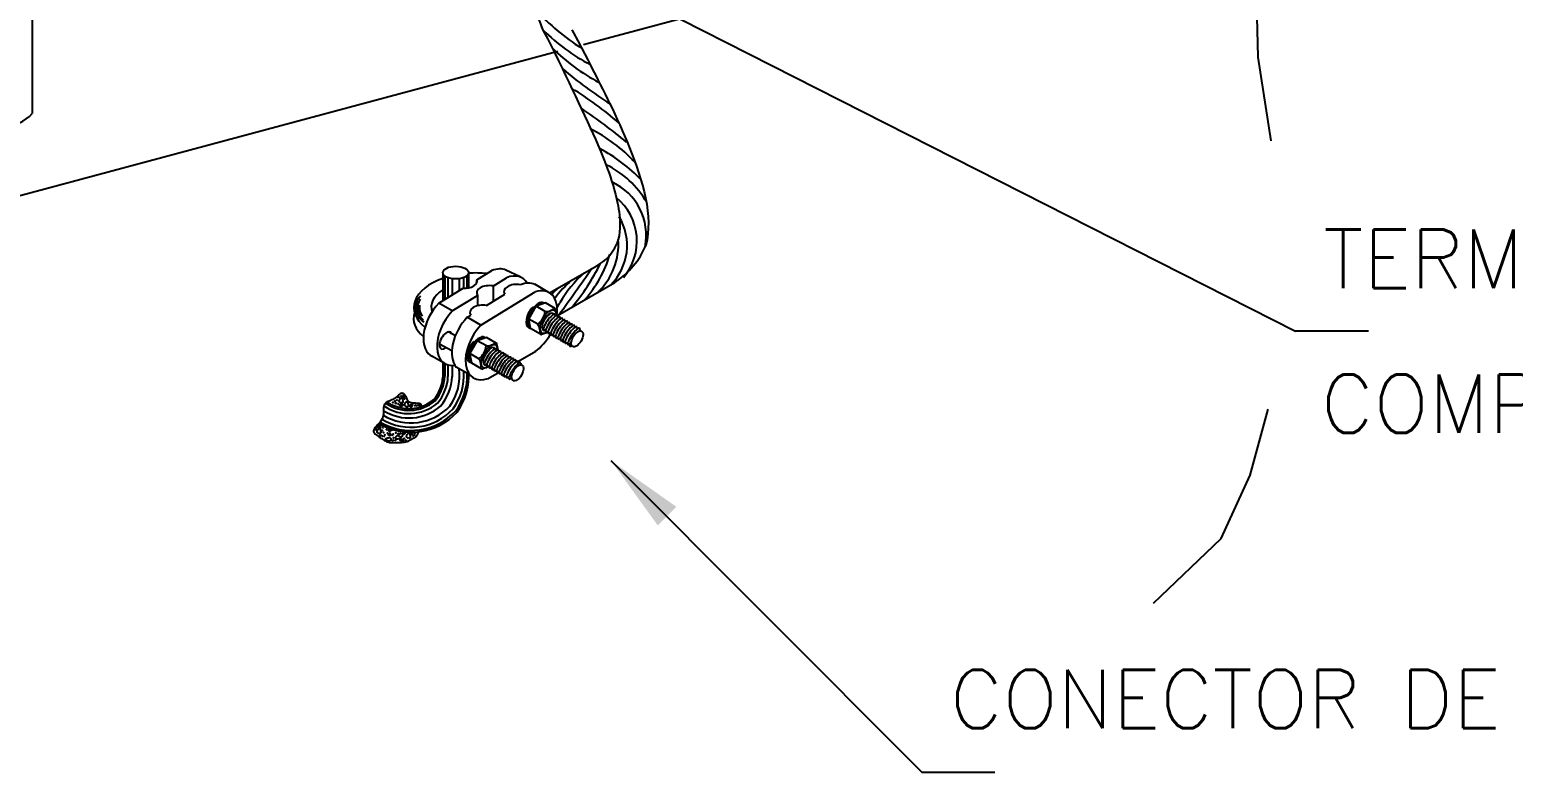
# Model space of a CAD drawing. Header units: millimetres. Extents: x -6183.8 to -6170.7, y -4395.3 to -4383.7.
# Drawn here: x -6178.34 to -6173.26, y -4391.21 to -4388.67 of the extents above; entities that cross this region are included whole.
import ezdxf

# ---------------------------------------------------------------- set-up
doc = ezdxf.new("R2010")
doc.units = ezdxf.units.MM
doc.header["$LTSCALE"] = 10
doc.layers.add('Termotécnica', color=7, linetype='Continuous')
doc.styles.add('r80', font='romans.shx')

msp = doc.modelspace()

# ---------------------------------------------------------------- linework, layer by layer
at = {"layer": 'Termotécnica', "color": 2}
for p, q in [((-6178.3337, -4386.1491), (-6178.3337, -4388.9595)), ((-6176.4447, -4388.4676), (-6174.0071, -4389.7049)), ((-6176.9269, -4389.5045), (-6176.9269, -4389.6003)), ((-6176.8387, -4389.5036), (-6176.8387, -4389.5565)), ((-6176.5613, -4389.5736), (-6176.4002, -4389.4806)), ((-6176.5345, -4389.6513), (-6176.3384, -4389.5381)), ((-6176.6328, -4389.6629), (-6176.6075, -4389.619)), ((-6176.6191, -4389.622), (-6176.615, -4389.6245)), ((-6176.6151, -4389.6227), (-6176.611, -4389.6251)), ((-6176.6151, -4389.6227), (-6176.612, -4389.627)), ((-6176.615, -4389.6245), (-6176.6125, -4389.6279)), ((-6176.5758, -4389.608), (-6176.6075, -4389.619)), ((-6176.5763, -4389.6371), (-6176.6075, -4389.619)), ((-6176.5424, -4389.6272), (-6176.5758, -4389.608)), ((-6176.6265, -4389.6958), (-6176.6328, -4389.6629)), ((-6176.6018, -4389.6808), (-6176.6328, -4389.6629)), ((-6176.5507, -4389.643), (-6176.5516, -4389.6498)), ((-6176.5507, -4389.643), (-6176.5516, -4389.6498)), ((-6176.5423, -4389.6471), (-6176.5433, -4389.6546)), ((-6176.536, -4389.6511), (-6176.5399, -4389.6307)), ((-6176.534, -4389.652), (-6176.5349, -4389.6595)), ((-6176.5256, -4389.6568), (-6176.5265, -4389.6636)), ((-6176.5166, -4389.6618), (-6176.5175, -4389.6686)), ((-6176.5085, -4389.6667), (-6176.5094, -4389.6735)), ((-6176.5002, -4389.6715), (-6176.5011, -4389.6784)), ((-6176.4918, -4389.6764), (-6176.4927, -4389.6832)), ((-6176.884, -4389.7206), (-6176.9091, -4389.7073)), ((-6176.7775, -4389.7261), (-6176.8092, -4389.7371)), ((-6176.7442, -4389.7454), (-6176.7775, -4389.7261)), ((-6176.5931, -4389.7151), (-6176.6265, -4389.6958)), ((-6176.5665, -4389.7077), (-6176.5889, -4389.7155)), ((-6176.5862, -4389.6966), (-6176.5825, -4389.6945)), ((-6176.5862, -4389.6966), (-6176.5825, -4389.6945)), ((-6176.5817, -4389.7036), (-6176.5742, -4389.6994)), ((-6176.5734, -4389.7084), (-6176.5659, -4389.7042)), ((-6176.565, -4389.7133), (-6176.5575, -4389.709)), ((-6176.556, -4389.7183), (-6176.5485, -4389.7141)), ((-6176.5479, -4389.7232), (-6176.5404, -4389.7189)), ((-6176.5396, -4389.728), (-6176.5321, -4389.7238)), ((-6176.5312, -4389.7329), (-6176.5237, -4389.7286)), ((-6176.4836, -4389.6812), (-6176.4845, -4389.688)), ((-6176.4754, -4389.6859), (-6176.4763, -4389.6927)), ((-6176.4671, -4389.6905), (-6176.4679, -4389.6974)), ((-6176.4577, -4389.695), (-6176.4588, -4389.7038)), ((-6173.7571, -4389.7049), (-6174.0071, -4389.7049)), ((-6176.8963, -4389.7717), (-6176.9389, -4389.7493)), ((-6176.8346, -4389.781), (-6176.8092, -4389.7371)), ((-6176.8282, -4389.814), (-6176.8346, -4389.781)), ((-6176.8036, -4389.7989), (-6176.8346, -4389.781)), ((-6176.8209, -4389.7402), (-6176.8167, -4389.7426)), ((-6176.8169, -4389.7408), (-6176.8127, -4389.7432)), ((-6176.8169, -4389.7408), (-6176.8138, -4389.7452)), ((-6176.8167, -4389.7426), (-6176.8143, -4389.7461)), ((-6176.7781, -4389.7552), (-6176.8092, -4389.7371)), ((-6176.7525, -4389.7611), (-6176.7534, -4389.768)), ((-6176.7441, -4389.7653), (-6176.7451, -4389.7728)), ((-6176.7378, -4389.7692), (-6176.7417, -4389.7488)), ((-6176.7357, -4389.7701), (-6176.7367, -4389.7776)), ((-6176.7274, -4389.7749), (-6176.7283, -4389.7817)), ((-6176.7184, -4389.78), (-6176.7193, -4389.7868)), ((-6176.523, -4389.7376), (-6176.5155, -4389.7334)), ((-6176.5148, -4389.7424), (-6176.5073, -4389.7381)), ((-6176.5065, -4389.747), (-6176.4989, -4389.7428)), ((-6176.4977, -4389.7516), (-6176.4902, -4389.7474)), ((-6176.4904, -4389.7582), (-6176.4852, -4389.7546)), ((-6176.9269, -4389.8107), (-6176.9269, -4389.8616)), ((-6176.7949, -4389.8332), (-6176.8282, -4389.814)), ((-6176.7682, -4389.8258), (-6176.7907, -4389.8336)), ((-6176.7879, -4389.8147), (-6176.7843, -4389.8127)), ((-6176.7835, -4389.8218), (-6176.776, -4389.8175)), ((-6176.7751, -4389.8266), (-6176.7676, -4389.8223)), ((-6176.7668, -4389.8314), (-6176.7593, -4389.8271)), ((-6176.7578, -4389.8365), (-6176.7503, -4389.8322)), ((-6176.7103, -4389.7848), (-6176.7112, -4389.7916)), ((-6176.7019, -4389.7897), (-6176.7028, -4389.7965)), ((-6176.6936, -4389.7946), (-6176.6945, -4389.8014)), ((-6176.6854, -4389.7993), (-6176.6863, -4389.8061)), ((-6176.6772, -4389.8041), (-6176.6781, -4389.8109)), ((-6176.6688, -4389.8087), (-6176.6697, -4389.8155)), ((-6176.6597, -4389.8136), (-6176.6606, -4389.8204)), ((-6176.8387, -4389.8518), (-6176.8387, -4389.8695)), ((-6176.7497, -4389.8413), (-6176.7422, -4389.8371)), ((-6176.7413, -4389.8462), (-6176.7338, -4389.8419)), ((-6176.733, -4389.851), (-6176.7255, -4389.8468)), ((-6176.7248, -4389.8558), (-6176.7173, -4389.8515)), ((-6176.7166, -4389.8605), (-6176.7091, -4389.8563)), ((-6176.7082, -4389.8652), (-6176.7007, -4389.8609)), ((-6176.6991, -4389.87), (-6176.6916, -4389.8658)), ((-6176.3512, -4390.1478), (-6175.286, -4391.2147)), ((-6175.286, -4391.2147), (-6175.036, -4391.2147))]:
    msp.add_line(p, q, dxfattribs=at)
at = {"layer": 'Termotécnica', "color": 3}
for p, q in [((-6176.4451, -4388.7229), (-6174.0946, -4388.0931)), ((-6178.4312, -4389.2551), (-6176.5329, -4388.7464)), ((-6176.8108, -4389.5285), (-6176.7592, -4389.4969)), ((-6176.8108, -4389.5285), (-6176.8108, -4389.5374)), ((-6176.7547, -4389.55), (-6176.7087, -4389.5218)), ((-6176.6627, -4389.5187), (-6176.7108, -4389.4957)), ((-6176.941, -4389.6089), (-6176.8575, -4389.5578)), ((-6176.7965, -4389.684), (-6176.6104, -4389.5703)), ((-6176.7775, -4389.6166), (-6176.7149, -4389.5784)), ((-6176.7547, -4389.5499), (-6176.7547, -4389.6027)), ((-6176.5665, -4389.5707), (-6176.6125, -4389.5442)), ((-6176.8948, -4389.6355), (-6176.941, -4389.6089)), ((-6176.8948, -4389.6355), (-6176.8083, -4389.5827)), ((-6176.8083, -4389.5827), (-6176.8083, -4389.6175)), ((-6176.8434, -4389.6569), (-6176.8314, -4389.6496)), ((-6176.7965, -4389.684), (-6176.8434, -4389.6569)), ((-6176.5345, -4389.659), (-6176.5347, -4389.6578)), ((-6176.7363, -4389.7771), (-6176.7365, -4389.776)), ((-6176.6704, -4389.8079), (-6176.609, -4389.773)), ((-6176.9223, -4389.8138), (-6176.9649, -4389.7898)), ((-6176.8342, -4389.8543), (-6176.8814, -4389.8274)), ((-6176.772, -4389.8663), (-6176.7343, -4389.8446))]:
    msp.add_line(p, q, dxfattribs=at)
at = {"layer": 'Termotécnica', "color": 1}
for p, q in [((-6176.9207, -4389.5153), (-6176.9207, -4389.5964)), ((-6176.9095, -4389.5214), (-6176.9095, -4389.5896)), ((-6176.8947, -4389.5248), (-6176.8947, -4389.5806)), ((-6176.8707, -4389.525), (-6176.8707, -4389.5659)), ((-6176.856, -4389.5217), (-6176.856, -4389.5579)), ((-6176.8448, -4389.5153), (-6176.8448, -4389.5575)), ((-6176.9207, -4389.8153), (-6176.9207, -4389.8591)), ((-6176.9095, -4389.8202), (-6176.9095, -4389.8593)), ((-6176.8947, -4389.822), (-6176.8947, -4389.8596)), ((-6177.0818, -4389.9285), (-6177.0759, -4389.9309)), ((-6177.0788, -4389.9344), (-6177.0818, -4389.9285)), ((-6177.0759, -4389.9309), (-6177.0788, -4389.9344)), ((-6177.0686, -4389.9171), (-6177.0665, -4389.917)), ((-6177.0903, -4389.9484), (-6177.0843, -4389.9509)), ((-6177.0873, -4389.9544), (-6177.0903, -4389.9484)), ((-6177.0843, -4389.9509), (-6177.0873, -4389.9544)), ((-6177.023, -4389.9569), (-6177.0171, -4389.9593)), ((-6177.02, -4389.9628), (-6177.023, -4389.9569)), ((-6177.0171, -4389.9593), (-6177.02, -4389.9628)), ((-6177.0131, -4389.9554), (-6177.0071, -4389.9579)), ((-6177.0101, -4389.9613), (-6177.0131, -4389.9554)), ((-6177.0071, -4389.9579), (-6177.0101, -4389.9613)), ((-6177.1342, -4390.0366), (-6177.1312, -4390.0331)), ((-6177.1441, -4390.062), (-6177.1411, -4390.0585)), ((-6177.1381, -4390.0645), (-6177.1441, -4390.062)), ((-6177.1411, -4390.0585), (-6177.1381, -4390.0645)), ((-6177.1287, -4390.0665), (-6177.1257, -4390.063)), ((-6177.1048, -4390.0446), (-6177.1018, -4390.0411)), ((-6177.1005, -4390.0437), (-6177.1048, -4390.0446)), ((-6177.1018, -4390.0411), (-6177.1005, -4390.0437)), ((-6177.1018, -4390.0784), (-6177.0988, -4390.075)), ((-6177.0958, -4390.0809), (-6177.1018, -4390.0784)), ((-6177.0988, -4390.075), (-6177.0958, -4390.0809)), ((-6177.0813, -4390.0535), (-6177.0754, -4390.056)), ((-6177.0784, -4390.0595), (-6177.0813, -4390.0535)), ((-6177.0754, -4390.056), (-6177.0784, -4390.0595)), ((-6177.0559, -4390.0765), (-6177.0499, -4390.0789)), ((-6177.0529, -4390.0824), (-6177.0559, -4390.0765)), ((-6177.0499, -4390.0789), (-6177.0529, -4390.0824)), ((-6177.036, -4390.052), (-6177.03, -4390.0545)), ((-6177.033, -4390.058), (-6177.036, -4390.052)), ((-6177.03, -4390.0545), (-6177.033, -4390.058))]:
    msp.add_line(p, q, dxfattribs=at)
for points in [[(-6174.0895, -4389.0531), (-6174.1343, -4388.767), (-6174.1425, -4388.4447), (-6174.0925, -4388.0774), (-6173.9628, -4387.6561), (-6173.8364, -4387.3909)], [(-6177.0686, -4389.9171), (-6177.0707, -4389.9177), (-6177.0728, -4389.9188), (-6177.0748, -4389.9203), (-6177.077, -4389.9221), (-6177.0792, -4389.9241), (-6177.0815, -4389.9262), (-6177.0839, -4389.9284), (-6177.0865, -4389.9306), (-6177.0893, -4389.9326), (-6177.0922, -4389.9345), (-6177.0953, -4389.9363), (-6177.0985, -4389.9381), (-6177.1017, -4389.9397), (-6177.1049, -4389.9412), (-6177.1082, -4389.9427), (-6177.1114, -4389.9442), (-6177.1145, -4389.9455), (-6177.1174, -4389.947), (-6177.1202, -4389.9485), (-6177.1227, -4389.9503), (-6177.1249, -4389.9524), (-6177.1268, -4389.9549), (-6177.1283, -4389.958), (-6177.1294, -4389.9616), (-6177.13, -4389.9658), (-6177.1302, -4389.9706), (-6177.1303, -4389.9759), (-6177.1305, -4389.9815), (-6177.1309, -4389.9874), (-6177.1317, -4389.9933), (-6177.1331, -4389.9992), (-6177.1353, -4390.005), (-6177.1384, -4390.0105), (-6177.1421, -4390.0158), (-6177.1463, -4390.0208), (-6177.1506, -4390.0256), (-6177.1547, -4390.0301), (-6177.1585, -4390.0343), (-6177.1615, -4390.0382), (-6177.1636, -4390.0419), (-6177.1646, -4390.0453), (-6177.1644, -4390.0485), (-6177.1634, -4390.0514), (-6177.1615, -4390.0542), (-6177.1589, -4390.0569), (-6177.1559, -4390.0594), (-6177.1525, -4390.0619), (-6177.1488, -4390.0644), (-6177.1451, -4390.0669), (-6177.1413, -4390.0694), (-6177.1375, -4390.0719), (-6177.1338, -4390.0742), (-6177.1302, -4390.0764), (-6177.1267, -4390.0784), (-6177.1234, -4390.0802), (-6177.1204, -4390.0817), (-6177.1176, -4390.083), (-6177.115, -4390.0839), (-6177.1125, -4390.0847), (-6177.1099, -4390.0852), (-6177.107, -4390.0856), (-6177.1039, -4390.0858), (-6177.1003, -4390.086), (-6177.0962, -4390.086), (-6177.0914, -4390.0861), (-6177.0861, -4390.086), (-6177.0805, -4390.0859), (-6177.0747, -4390.0857), (-6177.0689, -4390.0854), (-6177.0633, -4390.0849), (-6177.0581, -4390.0842), (-6177.0535, -4390.0833), (-6177.0495, -4390.0822), (-6177.0461, -4390.081), (-6177.0432, -4390.0796), (-6177.0407, -4390.0782), (-6177.0386, -4390.0767), (-6177.0366, -4390.0753), (-6177.0348, -4390.074), (-6177.0329, -4390.0729), (-6177.031, -4390.0719), (-6177.029, -4390.0711), (-6177.027, -4390.0702), (-6177.0249, -4390.0693), (-6177.0228, -4390.0682), (-6177.0208, -4390.0667), (-6177.0187, -4390.0649), (-6177.0168, -4390.0626), (-6177.0149, -4390.0597), (-6177.0131, -4390.0563), (-6177.0115, -4390.0523), (-6177.0104, -4390.0489)], [(-6177.069, -4389.9503), (-6177.0699, -4389.9503), (-6177.0708, -4389.9501), (-6177.0717, -4389.9498), (-6177.0726, -4389.9494), (-6177.0734, -4389.9489), (-6177.0741, -4389.9484), (-6177.0748, -4389.9478), (-6177.0754, -4389.9471), (-6177.0758, -4389.9464), (-6177.0761, -4389.9457), (-6177.0763, -4389.9449), (-6177.0764, -4389.9441), (-6177.0764, -4389.9433), (-6177.0762, -4389.9424), (-6177.076, -4389.9415), (-6177.0757, -4389.9405), (-6177.0753, -4389.9395), (-6177.0748, -4389.9385), (-6177.0743, -4389.9374), (-6177.0737, -4389.9365), (-6177.073, -4389.9356), (-6177.0724, -4389.9348), (-6177.0717, -4389.9341), (-6177.071, -4389.9335), (-6177.0704, -4389.9332), (-6177.0697, -4389.933), (-6177.0691, -4389.9329), (-6177.0685, -4389.933), (-6177.068, -4389.9332), (-6177.0675, -4389.9335), (-6177.0671, -4389.9339), (-6177.0667, -4389.9344), (-6177.0664, -4389.9349), (-6177.0662, -4389.9355), (-6177.066, -4389.9361), (-6177.0659, -4389.9368), (-6177.0658, -4389.9375), (-6177.0656, -4389.9383), (-6177.0655, -4389.9391), (-6177.0653, -4389.9399), (-6177.065, -4389.9408), (-6177.0647, -4389.9417), (-6177.0645, -4389.9426), (-6177.0642, -4389.9435), (-6177.064, -4389.9444), (-6177.0639, -4389.9452), (-6177.0638, -4389.9461), (-6177.0639, -4389.9469), (-6177.0642, -4389.9476), (-6177.0646, -4389.9483), (-6177.0651, -4389.9489), (-6177.0657, -4389.9494), (-6177.0665, -4389.9498), (-6177.0673, -4389.9501), (-6177.0681, -4389.9503)], [(-6177.001, -4389.9626), (-6177.0009, -4389.9624), (-6177.0007, -4389.9595), (-6177.0008, -4389.9571), (-6177.0015, -4389.9553), (-6177.0029, -4389.9539), (-6177.0051, -4389.9529), (-6177.0082, -4389.9523), (-6177.012, -4389.9519), (-6177.0164, -4389.9517), (-6177.0211, -4389.9515), (-6177.026, -4389.9513), (-6177.0307, -4389.9508), (-6177.0351, -4389.9501), (-6177.039, -4389.9489), (-6177.0421, -4389.9473), (-6177.0446, -4389.9452), (-6177.0467, -4389.9427), (-6177.0483, -4389.94), (-6177.0496, -4389.9371), (-6177.0509, -4389.9342), (-6177.052, -4389.9313), (-6177.0533, -4389.9285), (-6177.0548, -4389.9259), (-6177.0565, -4389.9235), (-6177.0583, -4389.9214), (-6177.0603, -4389.9197), (-6177.0623, -4389.9184), (-6177.0644, -4389.9175), (-6177.0665, -4389.917)], [(-6177.0609, -4389.9318), (-6177.0613, -4389.9317), (-6177.0618, -4389.9316), (-6177.0622, -4389.9314), (-6177.0626, -4389.9312), (-6177.063, -4389.9309), (-6177.0634, -4389.9307), (-6177.0637, -4389.9303), (-6177.064, -4389.93), (-6177.0642, -4389.9296), (-6177.0643, -4389.9293), (-6177.0644, -4389.9289), (-6177.0644, -4389.9285), (-6177.0644, -4389.928), (-6177.0643, -4389.9276), (-6177.0641, -4389.9272), (-6177.0639, -4389.9267), (-6177.0637, -4389.9262), (-6177.0634, -4389.9257), (-6177.0631, -4389.9252), (-6177.0628, -4389.9247), (-6177.0625, -4389.9243), (-6177.0621, -4389.9239), (-6177.0617, -4389.9236), (-6177.0614, -4389.9233), (-6177.061, -4389.9232), (-6177.0607, -4389.9231), (-6177.0604, -4389.9231), (-6177.0601, -4389.9232), (-6177.0599, -4389.9233), (-6177.0596, -4389.9234), (-6177.0594, -4389.9237), (-6177.0593, -4389.9239), (-6177.0591, -4389.9242), (-6177.059, -4389.9245), (-6177.059, -4389.9248), (-6177.0589, -4389.9251), (-6177.0589, -4389.9255), (-6177.0588, -4389.9259), (-6177.0588, -4389.9263), (-6177.0587, -4389.9267), (-6177.0586, -4389.9271), (-6177.0585, -4389.9276), (-6177.0584, -4389.9281), (-6177.0583, -4389.9285), (-6177.0582, -4389.929), (-6177.0582, -4389.9294), (-6177.0582, -4389.9298), (-6177.0583, -4389.9302), (-6177.0584, -4389.9306), (-6177.0586, -4389.9309), (-6177.0589, -4389.9312), (-6177.0592, -4389.9314), (-6177.0596, -4389.9316), (-6177.06, -4389.9317), (-6177.0604, -4389.9318)], [(-6177.0694, -4389.9623), (-6177.0698, -4389.9622), (-6177.0703, -4389.9621), (-6177.0707, -4389.9619), (-6177.0711, -4389.9617), (-6177.0715, -4389.9614), (-6177.0719, -4389.9611), (-6177.0722, -4389.9608), (-6177.0725, -4389.9605), (-6177.0727, -4389.9601), (-6177.0728, -4389.9597), (-6177.0729, -4389.9593), (-6177.0729, -4389.9589), (-6177.0728, -4389.9585), (-6177.0728, -4389.9581), (-6177.0726, -4389.9576), (-6177.0724, -4389.9572), (-6177.0722, -4389.9567), (-6177.0719, -4389.9562), (-6177.0716, -4389.9557), (-6177.0713, -4389.9552), (-6177.071, -4389.9548), (-6177.0706, -4389.9544), (-6177.0702, -4389.9541), (-6177.0699, -4389.9538), (-6177.0695, -4389.9537), (-6177.0692, -4389.9536), (-6177.0689, -4389.9536), (-6177.0686, -4389.9536), (-6177.0683, -4389.9538), (-6177.0681, -4389.9539), (-6177.0679, -4389.9541), (-6177.0678, -4389.9544), (-6177.0676, -4389.9546), (-6177.0675, -4389.9549), (-6177.0675, -4389.9553), (-6177.0674, -4389.9556), (-6177.0674, -4389.956), (-6177.0673, -4389.9563), (-6177.0673, -4389.9567), (-6177.0672, -4389.9572), (-6177.0671, -4389.9576), (-6177.067, -4389.9581), (-6177.0669, -4389.9585), (-6177.0668, -4389.959), (-6177.0667, -4389.9594), (-6177.0667, -4389.9599), (-6177.0667, -4389.9603), (-6177.0668, -4389.9607), (-6177.0669, -4389.961), (-6177.0671, -4389.9614), (-6177.0674, -4389.9616), (-6177.0677, -4389.9619), (-6177.0681, -4389.9621), (-6177.0685, -4389.9622), (-6177.0689, -4389.9623)], [(-6177.0503, -4389.9633), (-6177.0512, -4389.9632), (-6177.0521, -4389.963), (-6177.053, -4389.9628), (-6177.0538, -4389.9624), (-6177.0547, -4389.9619), (-6177.0554, -4389.9613), (-6177.0561, -4389.9607), (-6177.0566, -4389.9601), (-6177.0571, -4389.9594), (-6177.0574, -4389.9586), (-6177.0576, -4389.9579), (-6177.0577, -4389.9571), (-6177.0576, -4389.9562), (-6177.0575, -4389.9554), (-6177.0573, -4389.9544), (-6177.057, -4389.9535), (-6177.0566, -4389.9524), (-6177.0561, -4389.9514), (-6177.0556, -4389.9504), (-6177.055, -4389.9494), (-6177.0543, -4389.9485), (-6177.0537, -4389.9477), (-6177.053, -4389.947), (-6177.0523, -4389.9465), (-6177.0516, -4389.9461), (-6177.051, -4389.9459), (-6177.0504, -4389.9459), (-6177.0498, -4389.946), (-6177.0492, -4389.9462), (-6177.0488, -4389.9465), (-6177.0483, -4389.9469), (-6177.048, -4389.9473), (-6177.0477, -4389.9479), (-6177.0475, -4389.9484), (-6177.0473, -4389.9491), (-6177.0472, -4389.9497), (-6177.047, -4389.9505), (-6177.0469, -4389.9512), (-6177.0467, -4389.952), (-6177.0465, -4389.9529), (-6177.0463, -4389.9537), (-6177.046, -4389.9546), (-6177.0457, -4389.9555), (-6177.0455, -4389.9564), (-6177.0453, -4389.9573), (-6177.0451, -4389.9582), (-6177.0451, -4389.959), (-6177.0452, -4389.9598), (-6177.0455, -4389.9606), (-6177.0459, -4389.9612), (-6177.0464, -4389.9618), (-6177.047, -4389.9623), (-6177.0477, -4389.9627), (-6177.0485, -4389.963), (-6177.0494, -4389.9632)], [(-6177.0362, -4389.9641), (-6177.0367, -4389.964), (-6177.0371, -4389.9639), (-6177.0376, -4389.9637), (-6177.038, -4389.9635), (-6177.0384, -4389.9633), (-6177.0387, -4389.963), (-6177.0391, -4389.9626), (-6177.0393, -4389.9623), (-6177.0395, -4389.9619), (-6177.0396, -4389.9616), (-6177.0397, -4389.9612), (-6177.0397, -4389.9608), (-6177.0397, -4389.9603), (-6177.0396, -4389.9599), (-6177.0395, -4389.9595), (-6177.0393, -4389.959), (-6177.0391, -4389.9585), (-6177.0388, -4389.958), (-6177.0385, -4389.9575), (-6177.0382, -4389.957), (-6177.0378, -4389.9566), (-6177.0375, -4389.9562), (-6177.0371, -4389.9559), (-6177.0367, -4389.9557), (-6177.0364, -4389.9555), (-6177.0361, -4389.9554), (-6177.0358, -4389.9554), (-6177.0355, -4389.9555), (-6177.0352, -4389.9556), (-6177.035, -4389.9558), (-6177.0348, -4389.956), (-6177.0346, -4389.9562), (-6177.0345, -4389.9565), (-6177.0344, -4389.9568), (-6177.0343, -4389.9571), (-6177.0343, -4389.9574), (-6177.0342, -4389.9578), (-6177.0342, -4389.9582), (-6177.0341, -4389.9586), (-6177.0341, -4389.959), (-6177.034, -4389.9594), (-6177.0339, -4389.9599), (-6177.0337, -4389.9604), (-6177.0336, -4389.9608), (-6177.0336, -4389.9613), (-6177.0335, -4389.9617), (-6177.0335, -4389.9621), (-6177.0336, -4389.9625), (-6177.0338, -4389.9629), (-6177.034, -4389.9632), (-6177.0343, -4389.9635), (-6177.0346, -4389.9637), (-6177.035, -4389.9639), (-6177.0354, -4389.964), (-6177.0358, -4389.9641)], [(-6174.493, -4390.6361), (-6174.2612, -4390.4143), (-6174.1622, -4390.1973), (-6174.1003, -4389.9717)], [(-6177.1435, -4390.0316), (-6177.144, -4390.0316), (-6177.1444, -4390.0315), (-6177.1448, -4390.0313), (-6177.1453, -4390.0311), (-6177.1457, -4390.0308), (-6177.146, -4390.0305), (-6177.1463, -4390.0302), (-6177.1466, -4390.0298), (-6177.1468, -4390.0295), (-6177.1469, -4390.0291), (-6177.147, -4390.0287), (-6177.147, -4390.0283), (-6177.147, -4390.0279), (-6177.1469, -4390.0274), (-6177.1467, -4390.027), (-6177.1466, -4390.0265), (-6177.1463, -4390.026), (-6177.1461, -4390.0255), (-6177.1458, -4390.025), (-6177.1454, -4390.0246), (-6177.1451, -4390.0241), (-6177.1447, -4390.0238), (-6177.1444, -4390.0234), (-6177.144, -4390.0232), (-6177.1437, -4390.023), (-6177.1433, -4390.0229), (-6177.143, -4390.0229), (-6177.1427, -4390.023), (-6177.1425, -4390.0231), (-6177.1422, -4390.0233), (-6177.142, -4390.0235), (-6177.1419, -4390.0237), (-6177.1418, -4390.024), (-6177.1417, -4390.0243), (-6177.1416, -4390.0246), (-6177.1415, -4390.025), (-6177.1415, -4390.0253), (-6177.1415, -4390.0257), (-6177.1414, -4390.0261), (-6177.1413, -4390.0265), (-6177.1412, -4390.027), (-6177.1411, -4390.0274), (-6177.141, -4390.0279), (-6177.1409, -4390.0284), (-6177.1408, -4390.0288), (-6177.1408, -4390.0292), (-6177.1408, -4390.0297), (-6177.1409, -4390.0301), (-6177.141, -4390.0304), (-6177.1412, -4390.0307), (-6177.1415, -4390.031), (-6177.1419, -4390.0312), (-6177.1422, -4390.0314), (-6177.1426, -4390.0316), (-6177.1431, -4390.0316)], [(-6177.1446, -4390.0555), (-6177.1455, -4390.0554), (-6177.1464, -4390.0553), (-6177.1473, -4390.055), (-6177.1482, -4390.0546), (-6177.149, -4390.0541), (-6177.1498, -4390.0535), (-6177.1504, -4390.0529), (-6177.151, -4390.0523), (-6177.1514, -4390.0516), (-6177.1517, -4390.0508), (-6177.1519, -4390.0501), (-6177.152, -4390.0493), (-6177.152, -4390.0484), (-6177.1519, -4390.0476), (-6177.1517, -4390.0466), (-6177.1513, -4390.0457), (-6177.1509, -4390.0447), (-6177.1505, -4390.0436), (-6177.1499, -4390.0426), (-6177.1493, -4390.0416), (-6177.1487, -4390.0407), (-6177.148, -4390.0399), (-6177.1473, -4390.0392), (-6177.1467, -4390.0387), (-6177.146, -4390.0383), (-6177.1453, -4390.0381), (-6177.1447, -4390.0381), (-6177.1441, -4390.0382), (-6177.1436, -4390.0384), (-6177.1431, -4390.0387), (-6177.1427, -4390.0391), (-6177.1423, -4390.0395), (-6177.1421, -4390.0401), (-6177.1418, -4390.0406), (-6177.1417, -4390.0413), (-6177.1415, -4390.0419), (-6177.1414, -4390.0427), (-6177.1413, -4390.0434), (-6177.1411, -4390.0442), (-6177.1409, -4390.0451), (-6177.1407, -4390.0459), (-6177.1404, -4390.0468), (-6177.1401, -4390.0477), (-6177.1398, -4390.0486), (-6177.1396, -4390.0495), (-6177.1395, -4390.0504), (-6177.1395, -4390.0512), (-6177.1396, -4390.052), (-6177.1398, -4390.0528), (-6177.1402, -4390.0534), (-6177.1408, -4390.054), (-6177.1414, -4390.0545), (-6177.1421, -4390.0549), (-6177.1429, -4390.0553), (-6177.1437, -4390.0554)], [(-6177.1055, -4390.0738), (-6177.1056, -4390.0747), (-6177.1057, -4390.0756), (-6177.106, -4390.0765), (-6177.1064, -4390.0773), (-6177.1069, -4390.0782), (-6177.1075, -4390.0789), (-6177.1081, -4390.0796), (-6177.1087, -4390.0801), (-6177.1094, -4390.0806), (-6177.1101, -4390.0809), (-6177.1109, -4390.0811), (-6177.1117, -4390.0812), (-6177.1126, -4390.0811), (-6177.1134, -4390.081), (-6177.1144, -4390.0808), (-6177.1153, -4390.0805), (-6177.1163, -4390.0801), (-6177.1174, -4390.0796), (-6177.1184, -4390.0791), (-6177.1194, -4390.0785), (-6177.1203, -4390.0778), (-6177.1211, -4390.0772), (-6177.1218, -4390.0765), (-6177.1223, -4390.0758), (-6177.1227, -4390.0751), (-6177.1229, -4390.0745), (-6177.1229, -4390.0739), (-6177.1228, -4390.0733), (-6177.1226, -4390.0727), (-6177.1223, -4390.0723), (-6177.1219, -4390.0718), (-6177.1215, -4390.0715), (-6177.1209, -4390.0712), (-6177.1204, -4390.071), (-6177.1197, -4390.0708), (-6177.1191, -4390.0707), (-6177.1183, -4390.0705), (-6177.1176, -4390.0704), (-6177.1168, -4390.0702), (-6177.1159, -4390.07), (-6177.1151, -4390.0698), (-6177.1142, -4390.0695), (-6177.1133, -4390.0692), (-6177.1124, -4390.069), (-6177.1115, -4390.0688), (-6177.1106, -4390.0686), (-6177.1098, -4390.0686), (-6177.109, -4390.0687), (-6177.1082, -4390.069), (-6177.1076, -4390.0694), (-6177.107, -4390.0699), (-6177.1065, -4390.0705), (-6177.106, -4390.0712), (-6177.1057, -4390.072), (-6177.1056, -4390.0729)], [(-6177.1094, -4390.0475), (-6177.1098, -4390.0475), (-6177.1103, -4390.0473), (-6177.1107, -4390.0472), (-6177.1111, -4390.0469), (-6177.1115, -4390.0467), (-6177.1119, -4390.0464), (-6177.1122, -4390.046), (-6177.1125, -4390.0457), (-6177.1127, -4390.0453), (-6177.1128, -4390.045), (-6177.1129, -4390.0446), (-6177.1129, -4390.0442), (-6177.1129, -4390.0438), (-6177.1128, -4390.0433), (-6177.1126, -4390.0429), (-6177.1124, -4390.0424), (-6177.1122, -4390.0419), (-6177.1119, -4390.0414), (-6177.1116, -4390.0409), (-6177.1113, -4390.0404), (-6177.111, -4390.04), (-6177.1106, -4390.0396), (-6177.1102, -4390.0393), (-6177.1099, -4390.0391), (-6177.1095, -4390.0389), (-6177.1092, -4390.0388), (-6177.1089, -4390.0388), (-6177.1086, -4390.0389), (-6177.1084, -4390.039), (-6177.1081, -4390.0392), (-6177.1079, -4390.0394), (-6177.1078, -4390.0396), (-6177.1076, -4390.0399), (-6177.1075, -4390.0402), (-6177.1075, -4390.0405), (-6177.1074, -4390.0408), (-6177.1074, -4390.0412), (-6177.1073, -4390.0416), (-6177.1073, -4390.042), (-6177.1072, -4390.0424), (-6177.1071, -4390.0429), (-6177.107, -4390.0433), (-6177.1069, -4390.0438), (-6177.1068, -4390.0442), (-6177.1067, -4390.0447), (-6177.1067, -4390.0451), (-6177.1067, -4390.0455), (-6177.1068, -4390.0459), (-6177.1069, -4390.0463), (-6177.1071, -4390.0466), (-6177.1074, -4390.0469), (-6177.1077, -4390.0471), (-6177.1081, -4390.0473), (-6177.1085, -4390.0474), (-6177.1089, -4390.0475)], [(-6177.1094, -4390.0623), (-6177.1098, -4390.0622), (-6177.1103, -4390.0621), (-6177.1107, -4390.0619), (-6177.1111, -4390.0617), (-6177.1115, -4390.0614), (-6177.1119, -4390.0611), (-6177.1122, -4390.0608), (-6177.1125, -4390.0605), (-6177.1127, -4390.0601), (-6177.1128, -4390.0597), (-6177.1129, -4390.0594), (-6177.1129, -4390.0589), (-6177.1129, -4390.0585), (-6177.1128, -4390.0581), (-6177.1126, -4390.0576), (-6177.1124, -4390.0572), (-6177.1122, -4390.0567), (-6177.1119, -4390.0562), (-6177.1116, -4390.0557), (-6177.1113, -4390.0552), (-6177.111, -4390.0548), (-6177.1106, -4390.0544), (-6177.1102, -4390.0541), (-6177.1099, -4390.0538), (-6177.1095, -4390.0537), (-6177.1092, -4390.0536), (-6177.1089, -4390.0536), (-6177.1086, -4390.0536), (-6177.1084, -4390.0538), (-6177.1081, -4390.0539), (-6177.1079, -4390.0541), (-6177.1078, -4390.0544), (-6177.1076, -4390.0547), (-6177.1075, -4390.0549), (-6177.1075, -4390.0553), (-6177.1074, -4390.0556), (-6177.1074, -4390.056), (-6177.1073, -4390.0564), (-6177.1073, -4390.0568), (-6177.1072, -4390.0572), (-6177.1071, -4390.0576), (-6177.107, -4390.0581), (-6177.1069, -4390.0585), (-6177.1068, -4390.059), (-6177.1067, -4390.0594), (-6177.1067, -4390.0599), (-6177.1067, -4390.0603), (-6177.1068, -4390.0607), (-6177.1069, -4390.0611), (-6177.1071, -4390.0614), (-6177.1074, -4390.0617), (-6177.1077, -4390.0619), (-6177.1081, -4390.0621), (-6177.1085, -4390.0622), (-6177.1089, -4390.0623)], [(-6177.0882, -4390.0694), (-6177.0881, -4390.0685), (-6177.0879, -4390.0675), (-6177.0876, -4390.0666), (-6177.0872, -4390.0658), (-6177.0867, -4390.065), (-6177.0862, -4390.0642), (-6177.0856, -4390.0636), (-6177.0849, -4390.063), (-6177.0842, -4390.0626), (-6177.0835, -4390.0622), (-6177.0827, -4390.062), (-6177.0819, -4390.062), (-6177.0811, -4390.062), (-6177.0802, -4390.0621), (-6177.0793, -4390.0623), (-6177.0783, -4390.0626), (-6177.0773, -4390.063), (-6177.0763, -4390.0635), (-6177.0753, -4390.0641), (-6177.0743, -4390.0647), (-6177.0734, -4390.0653), (-6177.0726, -4390.066), (-6177.0719, -4390.0666), (-6177.0713, -4390.0673), (-6177.071, -4390.068), (-6177.0708, -4390.0686), (-6177.0707, -4390.0693), (-6177.0708, -4390.0698), (-6177.071, -4390.0704), (-6177.0713, -4390.0709), (-6177.0717, -4390.0713), (-6177.0722, -4390.0716), (-6177.0727, -4390.0719), (-6177.0733, -4390.0721), (-6177.0739, -4390.0723), (-6177.0746, -4390.0725), (-6177.0753, -4390.0726), (-6177.0761, -4390.0727), (-6177.0769, -4390.0729), (-6177.0777, -4390.0731), (-6177.0786, -4390.0733), (-6177.0795, -4390.0736), (-6177.0804, -4390.0739), (-6177.0813, -4390.0741), (-6177.0822, -4390.0744), (-6177.083, -4390.0745), (-6177.0839, -4390.0745), (-6177.0847, -4390.0744), (-6177.0854, -4390.0741), (-6177.0861, -4390.0738), (-6177.0867, -4390.0732), (-6177.0872, -4390.0726), (-6177.0876, -4390.0719), (-6177.0879, -4390.0711), (-6177.0881, -4390.0702)], [(-6177.0662, -4390.0833), (-6177.0666, -4390.0832), (-6177.0671, -4390.0831), (-6177.0675, -4390.0829), (-6177.0679, -4390.0827), (-6177.0683, -4390.0824), (-6177.0687, -4390.0821), (-6177.069, -4390.0818), (-6177.0692, -4390.0815), (-6177.0694, -4390.0811), (-6177.0696, -4390.0807), (-6177.0696, -4390.0803), (-6177.0697, -4390.0799), (-6177.0696, -4390.0795), (-6177.0695, -4390.0791), (-6177.0694, -4390.0786), (-6177.0692, -4390.0782), (-6177.069, -4390.0777), (-6177.0687, -4390.0772), (-6177.0684, -4390.0767), (-6177.0681, -4390.0762), (-6177.0677, -4390.0758), (-6177.0674, -4390.0754), (-6177.067, -4390.0751), (-6177.0667, -4390.0748), (-6177.0663, -4390.0747), (-6177.066, -4390.0746), (-6177.0657, -4390.0746), (-6177.0654, -4390.0746), (-6177.0651, -4390.0748), (-6177.0649, -4390.0749), (-6177.0647, -4390.0751), (-6177.0645, -4390.0754), (-6177.0644, -4390.0756), (-6177.0643, -4390.0759), (-6177.0643, -4390.0763), (-6177.0642, -4390.0766), (-6177.0642, -4390.077), (-6177.0641, -4390.0773), (-6177.0641, -4390.0777), (-6177.064, -4390.0782), (-6177.0639, -4390.0786), (-6177.0638, -4390.0791), (-6177.0637, -4390.0795), (-6177.0636, -4390.08), (-6177.0635, -4390.0804), (-6177.0634, -4390.0809), (-6177.0635, -4390.0813), (-6177.0635, -4390.0817), (-6177.0637, -4390.082), (-6177.0639, -4390.0824), (-6177.0642, -4390.0827), (-6177.0645, -4390.0829), (-6177.0649, -4390.0831), (-6177.0653, -4390.0832), (-6177.0657, -4390.0833)], [(-6177.0604, -4390.0581), (-6177.0609, -4390.058), (-6177.0613, -4390.0579), (-6177.0617, -4390.0577), (-6177.0622, -4390.0575), (-6177.0626, -4390.0572), (-6177.0629, -4390.0569), (-6177.0632, -4390.0566), (-6177.0635, -4390.0563), (-6177.0637, -4390.0559), (-6177.0638, -4390.0555), (-6177.0639, -4390.0552), (-6177.0639, -4390.0547), (-6177.0639, -4390.0543), (-6177.0638, -4390.0539), (-6177.0636, -4390.0534), (-6177.0635, -4390.053), (-6177.0632, -4390.0525), (-6177.063, -4390.052), (-6177.0627, -4390.0515), (-6177.0623, -4390.051), (-6177.062, -4390.0506), (-6177.0616, -4390.0502), (-6177.0613, -4390.0499), (-6177.0609, -4390.0496), (-6177.0606, -4390.0495), (-6177.0602, -4390.0494), (-6177.0599, -4390.0494), (-6177.0596, -4390.0494), (-6177.0594, -4390.0496), (-6177.0591, -4390.0497), (-6177.0589, -4390.0499), (-6177.0588, -4390.0502), (-6177.0587, -4390.0505), (-6177.0586, -4390.0507), (-6177.0585, -4390.0511), (-6177.0584, -4390.0514), (-6177.0584, -4390.0518), (-6177.0584, -4390.0522), (-6177.0583, -4390.0526), (-6177.0582, -4390.053), (-6177.0581, -4390.0534), (-6177.058, -4390.0539), (-6177.0579, -4390.0543), (-6177.0578, -4390.0548), (-6177.0577, -4390.0553), (-6177.0577, -4390.0557), (-6177.0577, -4390.0561), (-6177.0578, -4390.0565), (-6177.0579, -4390.0569), (-6177.0582, -4390.0572), (-6177.0584, -4390.0575), (-6177.0588, -4390.0577), (-6177.0591, -4390.0579), (-6177.0595, -4390.058), (-6177.06, -4390.0581)], [(-6177.0438, -4390.0714), (-6177.0447, -4390.0713), (-6177.0456, -4390.0711), (-6177.0465, -4390.0708), (-6177.0474, -4390.0704), (-6177.0482, -4390.0699), (-6177.0489, -4390.0694), (-6177.0496, -4390.0688), (-6177.0501, -4390.0681), (-6177.0506, -4390.0674), (-6177.0509, -4390.0667), (-6177.0511, -4390.0659), (-6177.0512, -4390.0651), (-6177.0512, -4390.0643), (-6177.051, -4390.0634), (-6177.0508, -4390.0625), (-6177.0505, -4390.0615), (-6177.0501, -4390.0605), (-6177.0496, -4390.0595), (-6177.0491, -4390.0585), (-6177.0485, -4390.0575), (-6177.0478, -4390.0566), (-6177.0472, -4390.0558), (-6177.0465, -4390.0551), (-6177.0458, -4390.0545), (-6177.0451, -4390.0542), (-6177.0445, -4390.054), (-6177.0439, -4390.0539), (-6177.0433, -4390.054), (-6177.0428, -4390.0542), (-6177.0423, -4390.0545), (-6177.0418, -4390.0549), (-6177.0415, -4390.0554), (-6177.0412, -4390.0559), (-6177.041, -4390.0565), (-6177.0408, -4390.0571), (-6177.0407, -4390.0578), (-6177.0406, -4390.0585), (-6177.0404, -4390.0593), (-6177.0403, -4390.0601), (-6177.0401, -4390.0609), (-6177.0398, -4390.0618), (-6177.0395, -4390.0627), (-6177.0392, -4390.0636), (-6177.039, -4390.0645), (-6177.0388, -4390.0654), (-6177.0387, -4390.0662), (-6177.0386, -4390.0671), (-6177.0387, -4390.0679), (-6177.039, -4390.0686), (-6177.0394, -4390.0693), (-6177.0399, -4390.0699), (-6177.0405, -4390.0704), (-6177.0413, -4390.0708), (-6177.042, -4390.0711), (-6177.0429, -4390.0713)]]:
    msp.add_lwpolyline(points, dxfattribs=at)
at = {"layer": 'Termotécnica', "color": 2}
for points in [[(-6176.5674, -4388.7052), (-6176.5609, -4388.7182), (-6176.545, -4388.7504), (-6176.5307, -4388.7796), (-6176.5177, -4388.8064), (-6176.5058, -4388.8313), (-6176.4945, -4388.8549), (-6176.4836, -4388.8777), (-6176.4729, -4388.9003), (-6176.4623, -4388.9226), (-6176.4519, -4388.9446), (-6176.4417, -4388.9662), (-6176.4318, -4388.9874), (-6176.4223, -4389.0081), (-6176.4132, -4389.0283), (-6176.4045, -4389.0477), (-6176.3963, -4389.0665), (-6176.3887, -4389.0846), (-6176.3815, -4389.102), (-6176.3748, -4389.1186), (-6176.3687, -4389.1344), (-6176.363, -4389.1495), (-6176.3578, -4389.1639), (-6176.3531, -4389.1774), (-6176.3489, -4389.1902), (-6176.3451, -4389.2022), (-6176.3417, -4389.2137), (-6176.3386, -4389.2247), (-6176.3358, -4389.2353), (-6176.3333, -4389.2457), (-6176.3311, -4389.2558), (-6176.3289, -4389.2659), (-6176.327, -4389.276), (-6176.3252, -4389.2862), (-6176.3236, -4389.2966), (-6176.3223, -4389.3071), (-6176.3214, -4389.3179), (-6176.3208, -4389.3291), (-6176.3206, -4389.3406), (-6176.3209, -4389.3525), (-6176.3218, -4389.365), (-6176.3236, -4389.3778), (-6176.3265, -4389.3912), (-6176.3309, -4389.4049), (-6176.3322, -4389.4079)], [(-6176.4854, -4388.6725), (-6176.4795, -4388.6834), (-6176.4648, -4388.7106), (-6176.4521, -4388.7347), (-6176.4409, -4388.7562), (-6176.4309, -4388.7757), (-6176.4217, -4388.7937), (-6176.413, -4388.8109), (-6176.4045, -4388.8276), (-6176.3961, -4388.8441), (-6176.3878, -4388.8605), (-6176.3795, -4388.8769), (-6176.3713, -4388.8933), (-6176.363, -4388.9099), (-6176.3548, -4388.9268), (-6176.3465, -4388.944), (-6176.3381, -4388.9616), (-6176.3297, -4388.9796), (-6176.3213, -4388.9981), (-6176.313, -4389.0171), (-6176.3046, -4389.0364), (-6176.2963, -4389.0563), (-6176.2881, -4389.0765), (-6176.2799, -4389.0972), (-6176.2719, -4389.1183), (-6176.2642, -4389.1398), (-6176.2568, -4389.1615), (-6176.2499, -4389.1833), (-6176.2435, -4389.2052), (-6176.2378, -4389.227), (-6176.2329, -4389.2486), (-6176.2288, -4389.27), (-6176.2258, -4389.291), (-6176.2239, -4389.3116), (-6176.223, -4389.332), (-6176.2234, -4389.352), (-6176.225, -4389.3719), (-6176.2278, -4389.3915), (-6176.232, -4389.411), (-6176.2326, -4389.413)], [(-6176.3384, -4389.5381), (-6176.3208, -4389.5258), (-6176.3042, -4389.5121), (-6176.2888, -4389.4971), (-6176.2747, -4389.4811), (-6176.2619, -4389.4644), (-6176.2505, -4389.4474), (-6176.2407, -4389.4301), (-6176.2326, -4389.413)]]:
    msp.add_lwpolyline(points, dxfattribs=at)
for centre, radius, start, end in [((-6176.3058, -4388.5462), 0.3062, 175.9492, 211.2867), ((-6178.4299, -4388.8737), 0.1289, 221.7357, 318.2643), ((-6176.4728, -4389.3445), 0.1542, 298.1099, 335.7636), ((-6176.5722, -4389.5979), 0.0392, 263.8108, 314.501), ((-6176.5449, -4389.6316), 0.00507, 10.8846, 60), ((-6176.6434, -4389.6274), 0.0677, 307.9969, 352.0248), ((-6176.6335, -4389.7039), 0.0393, 345.5818, 36.1065), ((-6176.5906, -4389.7107), 0.00507, 240, 289.1165), ((-6176.8452, -4389.7456), 0.0677, 307.9969, 352.0248), ((-6176.774, -4389.7161), 0.0392, 263.8108, 314.501), ((-6176.7467, -4389.7498), 0.00507, 10.8846, 60), ((-6176.8353, -4389.8221), 0.0393, 345.5818, 36.1065), ((-6176.7923, -4389.8288), 0.00507, 240, 289.1165), ((-6177.0595, -4389.8527), 0.1329, 319.8744, 356.1719), ((-6177.0541, -4389.8615), 0.2152, 348.1354, 357.8788), ((-6177.0527, -4389.8554), 0.2152, 324.1919, 346.467), ((-6177.0362, -4389.8353), 0.2152, 239.3519, 317.2769), ((-6177.0435, -4389.8367), 0.1329, 236.1528, 310.0848)]:
    msp.add_arc(centre, radius, start, end, dxfattribs=at)
at = {"layer": 'Termotécnica', "color": 1}
for centre, radius, start, end in [((-6176.1342, -4388.2012), 0.6211, 220.3416, 239.2699), ((-6176.1092, -4388.1975), 0.672, 225.1606, 242.2575), ((-6176.0905, -4388.2742), 0.6526, 224.9035, 242.5146), ((-6175.6464, -4387.7928), 1.3361, 229.4213, 237.9969), ((-6177.0968, -4389.8752), 1.1736, 48.8262, 58.5919), ((-6177.4207, -4390.4025), 1.7521, 50.1454, 56.368), ((-6176.6805, -4389.5165), 0.5672, 43.6057, 62.9077), ((-6176.6573, -4389.5792), 0.5672, 43.6057, 61.8473), ((-6176.4986, -4389.4151), 0.309, 29.1817, 65.1203), ((-6176.4318, -4389.3772), 0.2013, 348.985, 65.2471), ((-6176.4527, -4389.3961), 0.1905, 319.0379, 51.2654), ((-6176.4856, -4389.411), 0.1897, 314.3769, 31.2115), ((-6176.5518, -4389.4072), 0.226, 313.1537, 4.2817), ((-6177.0661, -4389.1358), 0.7579, 319.9807, 333.5927), ((-6176.7477, -4389.3258), 0.4095, 318.4159, 343.5249), ((-6184.1668, -4384.0982), 9.4409, 323.99092, 325.17871), ((-6176.1616, -4389.8192), 0.4218, 131.7806, 149.8631), ((-6176.25, -4389.8703), 0.4218, 131.7806, 136.2743), ((-6176.2058, -4389.8448), 0.4218, 131.7806, 143.2993), ((-6176.9619, -4389.624), 0.0578, 136.5351, 237.755), ((-6176.9589, -4389.6246), 0.0548, 147.6873, 229.4287), ((-6176.9597, -4389.6236), 0.0479, 170.4215, 217.651), ((-6176.8827, -4389.4028), 0.4109, 327.6945, 330.1267), ((-6177.0595, -4389.8527), 0.139, 319.7241, 357.3632), ((-6177.0595, -4389.8527), 0.1502, 319.3097, 357.4635), ((-6177.0595, -4389.8527), 0.1649, 318.9219, 357.5795), ((-6177.0527, -4389.8554), 0.1832, 324.8828, 6.5955), ((-6177.0527, -4389.8554), 0.1979, 324.4943, 3.7704), ((-6177.0527, -4389.8554), 0.2091, 324.2927, 1.7658), ((-6177.0362, -4389.8353), 0.2091, 239.6119, 317.1761), ((-6177.0362, -4389.8353), 0.1979, 239.7335, 316.9745), ((-6177.0362, -4389.8353), 0.1832, 238.6618, 316.586), ((-6177.0435, -4389.8367), 0.1649, 238.1983, 311.0373), ((-6177.0435, -4389.8367), 0.1502, 235.3, 310.6494), ((-6177.0435, -4389.8368), 0.1389, 235.0597, 310.3947)]:
    msp.add_arc(centre, radius, start, end, dxfattribs=at)
at = {"layer": 'Termotécnica', "color": 2}
for centre, major_axis, ratio, start_param, end_param in [((-6176.8232, -4389.6209), (-0.2032, -0.0049), 0.564918, 5.237741, 6.891096), ((-6176.8223, -4389.6203), (0.2034, 0.0049), 0.564445, 1.332797, 1.635981), ((-6176.8172, -4389.6191), (0.1498, 0.0036), 0.564445, 2.381332, 3.336274), ((-6176.61, -4389.6499), (-0.0242, -0.0415), 0.499695, -1.988379, 0.104156), ((-6176.6058, -4389.6524), (-0.0242, -0.0415), 0.499695, 4.294745, 6.435996), ((-6176.6083, -4389.6509), (-0.0253, -0.0434), 0.440757, 3.023327, 4.28105), ((-6176.6042, -4389.6533), (-0.0253, -0.0434), 0.440757, 3.185665, 4.034466), ((-6176.8239, -4389.6573), (0.2034, 0.0049), 0.564445, 2.959952, 3.711341), ((-6176.5659, -4389.6722), (-0.022, -0.0381), 0.500279, -3.871922, 0.848217), ((-6176.5659, -4389.6722), (-0.0165, -0.0286), 0.500279, 2.861531, 6.228609), ((-6176.8101, -4389.769), (-0.0253, -0.0434), 0.440757, 3.023327, 4.28105), ((-6176.8059, -4389.7715), (-0.0253, -0.0434), 0.440757, 3.185665, 4.034466), ((-6176.8117, -4389.7681), (-0.0242, -0.0415), 0.499695, -1.988379, 0.104156), ((-6176.8076, -4389.7705), (-0.0242, -0.0415), 0.499695, 4.294745, 6.435996), ((-6176.7677, -4389.7903), (-0.022, -0.0381), 0.500279, -3.871922, 0.848217), ((-6176.7677, -4389.7903), (-0.0165, -0.0286), 0.500279, 2.861531, 6.228609)]:
    msp.add_ellipse(centre, major_axis=major_axis, ratio=ratio, start_param=start_param, end_param=end_param, dxfattribs=at)
for centre, major_axis, ratio in [((-6176.8828, -4389.5041), (-0.0441, 0.0001), 0.495526), ((-6176.4671, -4389.7309), (-0.0153, -0.0265), 0.500279), ((-6176.6712, -4389.8475), (-0.0153, -0.0265), 0.500279)]:
    msp.add_ellipse(centre, major_axis=major_axis, ratio=ratio, dxfattribs=at)
at = {"layer": 'Termotécnica', "color": 3}
for centre, major_axis, ratio, start_param, end_param in [((-6176.8532, -4389.5331), (-0.0431, 0), 0.577432, 1.471972, 3.327416), ((-6176.7688, -4389.6047), (0.0619, 0.1069), 0.605501, 0.050793, 0.654032), ((-6176.7175, -4389.6289), (0.0619, 0.1069), 0.605501, 5.951176, 6.947318), ((-6176.768, -4389.5736), (-0.0434, 0), 0.574214, 4.402587, 6.65805), ((-6176.6745, -4389.5693), (-0.0434, 0), 0.574214, 4.402587, 6.65805), ((-6176.6705, -4389.6531), (0.0619, 0.1069), 0.605501, 0.050793, 0.654032), ((-6176.6245, -4389.6796), (0.0619, 0.1069), 0.605501, 5.312086, 6.887493), ((-6176.9051, -4389.6833), (0.0612, 0.106), 0.605501, 1.180363, 3.209212), ((-6176.7912, -4389.6403), (-0.0434, 0), 0.574214, 4.392401, 6.664633), ((-6176.8585, -4389.7099), (0.0612, 0.106), 0.605501, 1.18345, 3.59709), ((-6176.8078, -4389.7319), (0.0612, 0.106), 0.605501, 1.176199, 2.925575), ((-6176.9173, -4389.7362), (-0.0165, -0.0286), 0.500279, 2.679526, 7.156957), ((-6176.7608, -4389.7589), (0.0612, 0.106), 0.605501, 1.175884, 3.777677), ((-6176.6247, -4389.6796), (0.0619, 0.1069), 0.605501, 4.057273, 4.750279)]:
    msp.add_ellipse(centre, major_axis=major_axis, ratio=ratio, start_param=start_param, end_param=end_param, dxfattribs=at)
at = {"layer": 'Termotécnica', "color": 1}
for centre, major_axis, ratio, start_param, end_param in [((-6176.5703, -4389.6703), (-0.0197, -0.0285), 0.279135, 3.653434, 5.169979), ((-6176.5703, -4389.6703), (-0.0197, -0.0285), 0.279135, 3.653434, 5.169979), ((-6176.5619, -4389.6754), (-0.0198, -0.0285), 0.281547, 3.158868, 6.283185), ((-6176.5536, -4389.68), (-0.0198, -0.0285), 0.281547, 3.158868, 6.283185), ((-6176.5452, -4389.6848), (-0.0198, -0.0285), 0.281547, 3.158868, 6.283185), ((-6176.5362, -4389.6899), (-0.0198, -0.0285), 0.281547, 3.158868, 6.283185), ((-6176.5281, -4389.6947), (-0.0198, -0.0285), 0.281547, 3.158868, 6.283185), ((-6176.5198, -4389.6996), (-0.0198, -0.0285), 0.281547, 3.158868, 6.283185), ((-6176.5114, -4389.7044), (-0.0198, -0.0285), 0.281547, 3.158868, 6.283185), ((-6176.5032, -4389.7092), (-0.0198, -0.0285), 0.281547, 3.158868, 6.283185), ((-6176.495, -4389.7139), (-0.0198, -0.0285), 0.281547, 3.158868, 6.283185), ((-6176.4867, -4389.7186), (-0.0198, -0.0285), 0.281547, 3.158868, 6.283185), ((-6176.4775, -4389.7235), (-0.0198, -0.0285), 0.281547, 3.158868, 6.283185), ((-6176.7721, -4389.7884), (-0.0197, -0.0285), 0.279135, 3.653434, 5.169979), ((-6176.7637, -4389.7936), (-0.0198, -0.0285), 0.281547, 3.158868, 6.283185), ((-6176.7554, -4389.7981), (-0.0198, -0.0285), 0.281547, 3.158868, 6.283185), ((-6176.747, -4389.8029), (-0.0198, -0.0285), 0.281547, 3.158868, 6.283185), ((-6176.738, -4389.808), (-0.0198, -0.0285), 0.281547, 3.158868, 6.283185), ((-6176.7299, -4389.8129), (-0.0198, -0.0285), 0.281547, 3.158868, 6.283185), ((-6176.4714, -4389.7309), (0.0191, 0.0275), 0.279135, 1.992205, 3.141593), ((-6176.7216, -4389.8177), (-0.0198, -0.0285), 0.281547, 3.158868, 6.283185), ((-6176.7132, -4389.8226), (-0.0198, -0.0285), 0.281547, 3.158868, 6.283185), ((-6176.705, -4389.8273), (-0.0198, -0.0285), 0.281547, 3.158868, 6.283185), ((-6176.6968, -4389.8321), (-0.0198, -0.0285), 0.281547, 3.158868, 6.283185), ((-6176.6884, -4389.8367), (-0.0198, -0.0285), 0.281547, 3.158868, 6.283185), ((-6176.6793, -4389.8416), (-0.0198, -0.0285), 0.281547, 3.158868, 6.283185)]:
    msp.add_ellipse(centre, major_axis=major_axis, ratio=ratio, start_param=start_param, end_param=end_param, dxfattribs=at)
for p in [(-6177.0694, -4389.927), (-6177.0983, -4389.9484), (-6177.0913, -4389.9444), (-6177.0843, -4389.9404), (-6177.0793, -4389.9544), (-6177.0629, -4389.9564), (-6177.0584, -4389.9364), (-6177.0305, -4389.9569), (-6177.1486, -4390.0326), (-6177.1406, -4390.0351), (-6177.1556, -4390.0426), (-6177.1551, -4390.0371), (-6177.1516, -4390.0505), (-6177.1352, -4390.0441), (-6177.1337, -4390.0635), (-6177.1307, -4390.0515), (-6177.1262, -4390.059), (-6177.1202, -4390.0416), (-6177.1162, -4390.054), (-6177.1003, -4390.0605), (-6177.0973, -4390.0575), (-6177.0958, -4390.07), (-6177.0898, -4390.0774), (-6177.0878, -4390.0525), (-6177.0734, -4390.0779), (-6177.0724, -4390.0545), (-6177.0664, -4390.064), (-6177.0639, -4390.0585), (-6177.0599, -4390.072), (-6177.0355, -4390.0585), (-6177.029, -4390.063), (-6177.0245, -4390.059), (-6177.0235, -4390.054)]:
    msp.add_point(p, dxfattribs=at)
at = {"layer": 'Termotécnica', "color": 2}
msp.add_solid([(-6176.1274, -4390.3057), (-6176.1908, -4390.3697), (-6176.3512, -4390.1478)], dxfattribs=at)

# ---------------------------------------------------------------- texts
at = {"layer": 'Termotécnica', "color": 2, "style": 'r80'}
for s, p in [('TERMINAL DE', (-6173.9114, -4389.557)), ('COMPRESSÃO TEL-5135', (-6173.9189, -4390.053)), ('CONECTOR DE BRONZE', (-6175.19, -4391.0641))]:
    msp.add_text(s, height=0.2, dxfattribs=at).set_placement(p)

doc.saveas('drawing.dxf')
